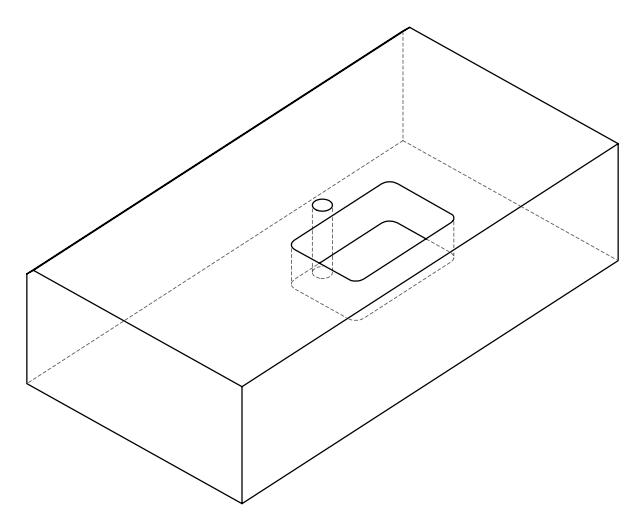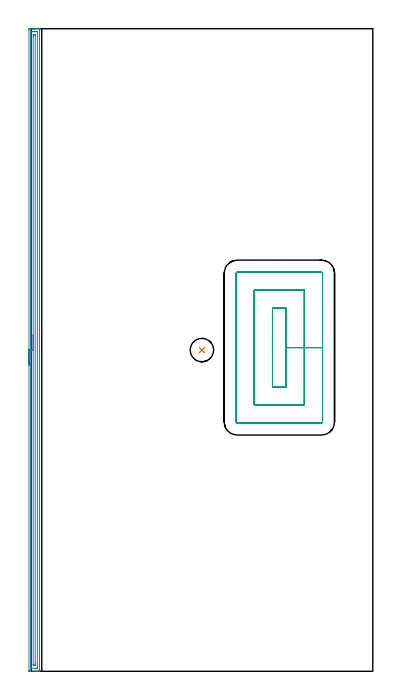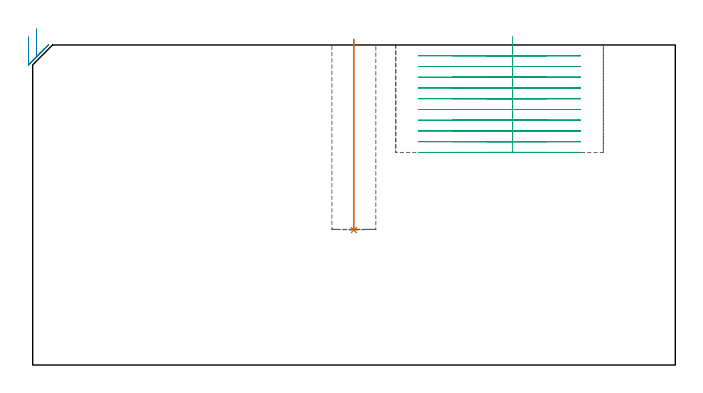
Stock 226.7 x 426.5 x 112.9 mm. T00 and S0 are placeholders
(PLAN: 3 operations, 2 tool changes, 25.4 min)
(1 INDEXABLE_INSERT_DRILL_BLIND_HOLE_FROM_SOLID | STEP1POCKET | NXT0302_002 | 0.27 min | 12259 mm3)
(2 AREA_MILL | FG_CHAMFER_SURFACE | UGT0205_001 | 10.42 min | 10449 mm3)
(3 MILL_RECTANGULAR_POCKET | POCKET_RECTANGULAR_STRAIGHT | NXT0201_012 | Follow Part, ap 4, ae 75% | 14.68 min | 319645 mm3)
(TOOL NXT0302_002 | Index. Insert Drill 15.5mm [880-D1550L20-05] | D15.5 PA176 FL78 Z2)
(TOOL UGT0205_001 | Chamfer Mill 20 x 3 x 45 deg. | D20 FL50 Z2)
(TOOL NXT0201_012 | ENDMILL 16mm [2P460-1600-NA 1630] | D16 FL38 Z6)
(OP 1 INDEXABLE_INSERT_DRILL_BLIND_HOLE_FROM_SOLID)
G17 G21 G94 G90
T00 M6
G54
G17 G0 G90 X113.3 Y213.2 S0 M3
G43 Z122.9 H1
G94 G81 G98 Z47.6 F250. R114.9
G80
M5
M2
(OP 2 AREA_MILL)
G17 G21 G94 G90
T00 M6
G54
G17 G0 G90 X-1.5 Y203.25 S1061 M3
G43 Z122.9 H0
Z115.9
G94 G1 Y203.288 Z115.028 F250.
Y203.402 Z114.164
Y203.591 Z113.312
Y203.853 Z112.48
Y204.187 Z111.674
Y204.59 Z110.9
Y205.058 Z110.164
Y205.59 Z109.472
Y206.179 Z108.829
Y206.822 Z108.24
Y207.514 Z107.709
Y208.25 Z107.24
Y209.024 Z106.837
Y209.83 Z106.503
Y210.662 Z106.241
Y211.514 Z106.052
Y212.378 Z105.938
Y213.25 Z105.9
X-1.499 Y425.881 Z105.901
X-1.496 Y426.306 Z105.902
X-1.492 Y426.49 Z105.905
X-1.078 Y426.5 Z106.319
X2.44 Z109.834
X2.98 Z110.377
X3.319 Z110.715
X3.86 Z111.256
X4.198 Z111.593
X5.175 Z112.575
X5.494 Y426.49 Z112.893
X5.5 Y426.328 Z112.9
Y0.172
X5.493 Y0.01 Z112.893
X5.175 Y0. Z112.574
X4.876 Z112.276
X4.198 Z111.593
X2.98 Z110.377
X2.44 Z109.834
X-1.078 Y0.001 Z106.319
X-1.302 Y0.004 Z106.095
X-1.492 Y0.01 Z105.905
X-1.496 Y0.194 Z105.902
X-1.499 Y0.619 Z105.901
X-1.5 Y213.25 Z105.9
X-0.086 Z107.314
X-0.085 Y423.979 Z107.315
X-0.084 Y424.094 Z107.316
X-0.079 Y424.474 Z107.321
X0.29 Y424.492 Z107.69
X0.681 Y424.497 Z108.081
X1.161 Y424.5 Z108.561
X1.56 Z108.96
X2.44 Z109.84
X3.799 Z111.199
X4.001 Y424.498 Z111.401
X4.033 Y424.496 Z111.433
X4.065 Y424.49 Z111.465
X4.079 Y424.483 Z111.479
X4.08 Y424.458 Z111.48
X4.085 Y424.21 Z111.485
X4.086 Y387.23 Z111.486
X4.085 Y2.521 Z111.485
X4.084 Y2.406 Z111.484
X4.079 Y2.026 Z111.479
X3.71 Y2.008 Z111.11
X3.319 Y2.003 Z110.719
X2.839 Y2. Z110.239
X2.44 Z109.84
X1.56 Z108.96
X0.201 Z107.601
X-0.001 Y2.002 Z107.399
X-0.033 Y2.004 Z107.367
X-0.065 Y2.01 Z107.335
X-0.079 Y2.017 Z107.321
X-0.08 Y2.042 Z107.32
X-0.085 Y2.29 Z107.315
X-0.086 Y42.572 Z107.314
Y213.25
X1.328 Z108.728
X1.329 Y421.65 Z108.729
X1.331 Y422.308 Z108.731
X1.333 Y422.425 Z108.733
X1.335 Y422.476 Z108.735
X1.378 Y422.492 Z108.778
X1.56 Y422.495 Z108.96
X2.251 Y422.499 Z109.651
X2.44 Y422.496 Z109.84
X2.628 Y422.49 Z110.028
X2.665 Y422.482 Z110.065
X2.668 Y422.448 Z110.068
X2.67 Y422.386 Z110.07
X2.671 Y422.308 Z110.071
Y422.072
Y4.851
X2.669 Y4.192 Z110.069
X2.667 Y4.075 Z110.067
X2.665 Y4.024 Z110.065
X2.622 Y4.008 Z110.022
X2.44 Y4.005 Z109.84
X1.749 Y4.001 Z109.149
X1.56 Y4.004 Z108.96
X1.372 Y4.01 Z108.772
X1.335 Y4.018 Z108.735
X1.332 Y4.052 Z108.732
X1.33 Y4.114 Z108.73
X1.329 Y4.192 Z108.729
Y4.428
X1.328 Y213.25 Z108.728
Y214.122 Z108.767
Y214.986 Z108.88
Y215.838 Z109.069
Y216.67 Z109.332
Y217.476 Z109.665
Y218.25 Z110.068
Y218.986 Z110.537
Y219.678 Z111.068
Y220.321 Z111.657
Y220.91 Z112.301
Y221.442 Z112.993
Y221.91 Z113.728
Y222.313 Z114.502
Y222.647 Z115.308
Y222.909 Z116.14
Y223.098 Z116.992
Y223.212 Z117.857
Y223.25 Z118.728
G0 Z122.9
M5
M2
(OP 3 MILL_RECTANGULAR_POCKET)
G17 G21 G94 G90
T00 M6
G54
G17 G0 G90 X169.3 Y189.509 S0 M3
G43 Z122.9 H1
Z115.9
G94 G1 Y214.85 Z109.11 F250.
Y240.9 F500.
X160.1
Y188.8
X169.3
Y214.85
X181.3
Y252.9
X148.1
Y176.8
X181.3
Y214.85
X193.3
Y264.1
G3 X192.5 Y264.9 R0.8
G1 X136.9
G3 X136.1 Y264.1 R0.8
G1 Y165.6
G3 X136.9 Y164.8 R0.8
G1 X192.5
G3 X193.3 Y165.6 R0.8
G1 Y214.85
Y215.85
G0 X169.3 Y189.509 Z112.11
G1 Y214.85 Z105.32 F250.
Y240.9 F500.
X160.1
Y188.8
X169.3
Y214.85
X181.3
Y252.9
X148.1
Y176.8
X181.3
Y214.85
X193.3
Y264.1
G3 X192.5 Y264.9 R0.8
G1 X136.9
G3 X136.1 Y264.1 R0.8
G1 Y165.6
G3 X136.9 Y164.8 R0.8
G1 X192.5
G3 X193.3 Y165.6 R0.8
G1 Y214.85
Y215.85
G0 X169.3 Y189.509 Z108.32
G1 Y214.85 Z101.53 F250.
Y240.9 F500.
X160.1
Y188.8
X169.3
Y214.85
X181.3
Y252.9
X148.1
Y176.8
X181.3
Y214.85
X193.3
Y264.1
G3 X192.5 Y264.9 R0.8
G1 X136.9
G3 X136.1 Y264.1 R0.8
G1 Y165.6
G3 X136.9 Y164.8 R0.8
G1 X192.5
G3 X193.3 Y165.6 R0.8
G1 Y214.85
Y215.85
G0 X169.3 Y189.509 Z104.53
G1 Y214.85 Z97.74 F250.
Y240.9 F500.
X160.1
Y188.8
X169.3
Y214.85
X181.3
Y252.9
X148.1
Y176.8
X181.3
Y214.85
X193.3
Y264.1
G3 X192.5 Y264.9 R0.8
G1 X136.9
G3 X136.1 Y264.1 R0.8
G1 Y165.6
G3 X136.9 Y164.8 R0.8
G1 X192.5
G3 X193.3 Y165.6 R0.8
G1 Y214.85
Y215.85
G0 X169.3 Y189.509 Z100.74
G1 Y214.85 Z93.95 F250.
Y240.9 F500.
X160.1
Y188.8
X169.3
Y214.85
X181.3
Y252.9
X148.1
Y176.8
X181.3
Y214.85
X193.3
Y264.1
G3 X192.5 Y264.9 R0.8
G1 X136.9
G3 X136.1 Y264.1 R0.8
G1 Y165.6
G3 X136.9 Y164.8 R0.8
G1 X192.5
G3 X193.3 Y165.6 R0.8
G1 Y214.85
Y215.85
G0 X169.3 Y189.509 Z96.95
G1 Y214.85 Z90.16 F250.
Y240.9 F500.
X160.1
Y188.8
X169.3
Y214.85
X181.3
Y252.9
X148.1
Y176.8
X181.3
Y214.85
X193.3
Y264.1
G3 X192.5 Y264.9 R0.8
G1 X136.9
G3 X136.1 Y264.1 R0.8
G1 Y165.6
G3 X136.9 Y164.8 R0.8
G1 X192.5
G3 X193.3 Y165.6 R0.8
G1 Y214.85
Y215.85
G0 X169.3 Y189.509 Z93.16
G1 Y214.85 Z86.37 F250.
Y240.9 F500.
X160.1
Y188.8
X169.3
Y214.85
X181.3
Y252.9
X148.1
Y176.8
X181.3
Y214.85
X193.3
Y264.1
G3 X192.5 Y264.9 R0.8
G1 X136.9
G3 X136.1 Y264.1 R0.8
G1 Y165.6
G3 X136.9 Y164.8 R0.8
G1 X192.5
G3 X193.3 Y165.6 R0.8
G1 Y214.85
Y215.85
G0 X169.3 Y189.509 Z89.37
G1 Y214.85 Z82.58 F250.
Y240.9 F500.
X160.1
Y188.8
X169.3
Y214.85
X181.3
Y252.9
X148.1
Y176.8
X181.3
Y214.85
X193.3
Y264.1
G3 X192.5 Y264.9 R0.8
G1 X136.9
G3 X136.1 Y264.1 R0.8
G1 Y165.6
G3 X136.9 Y164.8 R0.8
G1 X192.5
G3 X193.3 Y165.6 R0.8
G1 Y214.85
Y215.85
G0 X169.3 Y189.509 Z85.58
G1 Y214.85 Z78.79 F250.
Y240.9 F500.
X160.1
Y188.8
X169.3
Y214.85
X181.3
Y252.9
X148.1
Y176.8
X181.3
Y214.85
X193.3
Y264.1
G3 X192.5 Y264.9 R0.8
G1 X136.9
G3 X136.1 Y264.1 R0.8
G1 Y165.6
G3 X136.9 Y164.8 R0.8
G1 X192.5
G3 X193.3 Y165.6 R0.8
G1 Y214.85
Y215.85
G0 X169.3 Y189.509 Z81.79
G1 Y214.85 Z75. F250.
Y240.9 F500.
X160.1
Y188.8
X169.3
Y214.85
X181.3
Y252.9
X148.1
Y176.8
X181.3
Y214.85
X193.3
Y264.1
G3 X192.5 Y264.9 R0.8
G1 X136.9
G3 X136.1 Y264.1 R0.8
G1 Y165.6
G3 X136.9 Y164.8 R0.8
G1 X192.5
G3 X193.3 Y165.6 R0.8
G1 Y214.85
Y215.85
G0 Z122.9
M5
M2
